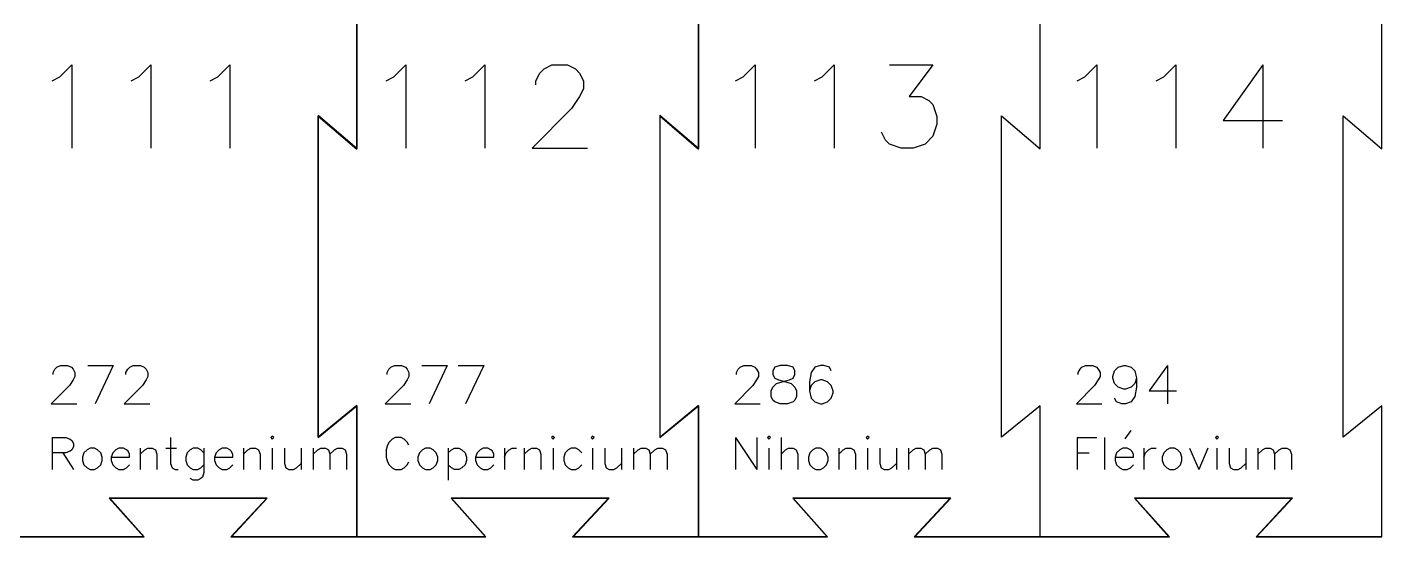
# Model space of a CAD drawing. Extents: x 0 to 297, y 0 to 210.
# Drawn here: x 164.7 to 223.7, y 50.5 to 72.6 of the extents above; entities that cross this region are included whole.
import ezdxf

# ---------------------------------------------------------------- set-up
doc = ezdxf.new("R2010")
doc.units = 0
doc.layers.get('0').update_dxf_attribs({"linetype": 'CONTINUOUS'})

msp = doc.modelspace()

# ---------------------------------------------------------------- linework, layer by layer
at = {"color": 1}
for p, q in [((179.076182, 72.779993), (179.076182, 70.078938)), ((179.085198, 70.078938), (179.085198, 72.779993)), ((193.947618, 72.779993), (193.947618, 70.078938)), ((193.956633, 70.078938), (193.956633, 72.779993)), ((179.076182, 70.078938), (179.076182, 67.358211)), ((179.085198, 67.337717), (179.085198, 70.078938)), ((193.947618, 70.078938), (193.947618, 67.358211)), ((193.956633, 67.337717), (193.956633, 70.078938)), ((208.82358, 67.347544), (208.82358, 70.078528)), ((223.69498, 67.347544), (223.69498, 70.078528)), ((179.076182, 67.358211), (177.397359, 68.79686)), ((177.397359, 68.79686), (177.397359, 54.793186)), ((177.406374, 54.81286), (177.406374, 68.776366)), ((177.406374, 68.776366), (179.085198, 67.337717)), ((193.947618, 67.358211), (192.268794, 68.79686)), ((192.268794, 68.79686), (192.268794, 54.793186)), ((192.277809, 54.81286), (192.277809, 68.776366)), ((192.277809, 68.776366), (193.956633, 67.337717)), ((207.144757, 54.80272), (207.144757, 68.786187)), ((207.144757, 68.786187), (208.82358, 67.347544)), ((222.016156, 54.80272), (222.016156, 68.786187)), ((222.016156, 68.786187), (223.69498, 67.347544)), ((177.397359, 54.793186), (179.076182, 56.164617)), ((179.085198, 56.18429), (177.406374, 54.81286)), ((179.076182, 56.164617), (179.076182, 53.330764)), ((179.085198, 53.330764), (179.085198, 56.18429)), ((192.268794, 54.793186), (193.947618, 56.164617)), ((193.956633, 56.18429), (192.277809, 54.81286)), ((193.947618, 56.164617), (193.947618, 53.330764)), ((193.956633, 53.330764), (193.956633, 56.18429)), ((208.82358, 56.173933), (207.144757, 54.80272)), ((208.82358, 53.330575), (208.82358, 56.173933)), ((223.69498, 56.173933), (222.016156, 54.80272)), ((223.69498, 53.330575), (223.69498, 56.173933)), ((179.076182, 53.330764), (179.076182, 50.472319)), ((179.085198, 50.472319), (179.085198, 53.330764)), ((193.947618, 53.330764), (193.947618, 50.472319)), ((193.956633, 50.472319), (193.956633, 53.330764)), ((168.311382, 52.156072), (169.809043, 50.477238)), ((175.186525, 52.156072), (168.311382, 52.156072)), ((169.829537, 50.468223), (168.331875, 52.147057)), ((168.331875, 52.147057), (175.165212, 52.147057)), ((175.165212, 52.147057), (173.602791, 50.468223)), ((173.623284, 50.477238), (175.186525, 52.156072)), ((183.182817, 52.156072), (184.680479, 50.477238)), ((190.057961, 52.156072), (183.182817, 52.156072)), ((184.700972, 50.468223), (183.203311, 52.147057)), ((183.203311, 52.147057), (190.036647, 52.147057)), ((190.036647, 52.147057), (188.474226, 50.468223)), ((188.49472, 50.477238), (190.057961, 52.156072)), ((198.054253, 52.156072), (199.551914, 50.477238)), ((204.929396, 52.156072), (198.054253, 52.156072)), ((199.572408, 50.468223), (198.074746, 52.147057)), ((198.074746, 52.147057), (204.908083, 52.147057)), ((204.908083, 52.147057), (203.345662, 50.468223)), ((203.366155, 50.477238), (204.929396, 52.156072)), ((212.925328, 52.155391), (214.423809, 50.476557)), ((219.800472, 52.155391), (212.925328, 52.155391)), ((214.444303, 50.467533), (212.946641, 52.146368)), ((212.946641, 52.146368), (219.779159, 52.146368)), ((219.779159, 52.146368), (218.216737, 50.467533)), ((218.23805, 50.476557), (219.800472, 52.155391)), ((166.216951, 50.477238), (164.209413, 50.477238)), ((164.209413, 50.468223), (166.216951, 50.468223)), ((169.809043, 50.477238), (166.216951, 50.477238)), ((166.216951, 50.468223), (169.829537, 50.468223)), ((173.602791, 50.468223), (175.408674, 50.468223)), ((175.408674, 50.477238), (173.623284, 50.477238)), ((177.224394, 50.477238), (175.408674, 50.477238)), ((175.408674, 50.468223), (177.224394, 50.468223)), ((179.081101, 50.477238), (177.224394, 50.477238)), ((177.224394, 50.468223), (179.081101, 50.468223)), ((179.076182, 50.472319), (179.085198, 50.472319)), ((181.088386, 50.477238), (179.080848, 50.477238)), ((179.080848, 50.477238), (179.080848, 50.468223)), ((179.080848, 50.468223), (181.088386, 50.468223)), ((179.081101, 50.468223), (179.081101, 50.477238)), ((184.680479, 50.477238), (181.088386, 50.477238)), ((181.088386, 50.468223), (184.700972, 50.468223)), ((188.474226, 50.468223), (190.28011, 50.468223)), ((190.28011, 50.477238), (188.49472, 50.477238)), ((192.09583, 50.477238), (190.28011, 50.477238)), ((190.28011, 50.468223), (192.09583, 50.468223)), ((193.952536, 50.477238), (192.09583, 50.477238)), ((192.09583, 50.468223), (193.952536, 50.468223)), ((193.947618, 50.472319), (193.956633, 50.472319)), ((195.959822, 50.477238), (193.952283, 50.477238)), ((193.952283, 50.477238), (193.952283, 50.468223)), ((193.952283, 50.468223), (195.959822, 50.468223)), ((193.952536, 50.468223), (193.952536, 50.477238)), ((199.551914, 50.477238), (195.959822, 50.477238)), ((195.959822, 50.468223), (199.572408, 50.468223)), ((203.345662, 50.468223), (205.151545, 50.468223)), ((205.151545, 50.477238), (203.366155, 50.477238)), ((206.967265, 50.477238), (205.151545, 50.477238)), ((205.151545, 50.468223), (206.967265, 50.468223)), ((208.823972, 50.477238), (206.967265, 50.477238)), ((206.967265, 50.468223), (208.823972, 50.468223)), ((210.831718, 50.476557), (208.823358, 50.476557)), ((208.823358, 50.476557), (208.823358, 50.467533)), ((208.823358, 50.467533), (210.831718, 50.467533)), ((208.823972, 50.468223), (208.823972, 50.477238)), ((214.423809, 50.476557), (210.831718, 50.476557)), ((210.831718, 50.467533), (214.444303, 50.467533)), ((218.216737, 50.467533), (220.022618, 50.467533)), ((220.022618, 50.476557), (218.23805, 50.476557)), ((221.838341, 50.476557), (220.022618, 50.476557)), ((220.022618, 50.467533), (221.838341, 50.467533)), ((223.695045, 50.476557), (221.838341, 50.476557)), ((221.838341, 50.467533), (223.695045, 50.467533)), ((223.695045, 50.467533), (223.695045, 50.476557))]:
    msp.add_line(p, q, dxfattribs=at)
at = {"color": 5}
for p, q in [((166.156571, 70.47915), (166.674908, 70.99749)), ((166.674908, 70.99749), (166.674908, 67.385479)), ((169.593962, 70.47915), (170.112299, 70.99749)), ((170.112299, 70.99749), (170.112299, 67.385479)), ((173.031353, 70.47915), (173.54969, 70.99749)), ((173.54969, 70.99749), (173.54969, 67.385479)), ((180.692242, 70.47915), (181.210578, 70.99749)), ((181.210578, 70.99749), (181.210578, 67.385479)), ((184.129633, 70.47915), (184.64797, 70.99749)), ((184.64797, 70.99749), (184.64797, 67.385479)), ((187.054144, 70.648293), (187.228741, 70.822892)), ((187.228741, 70.822892), (187.567024, 70.99749)), ((187.567024, 70.99749), (188.254502, 70.99749)), ((188.254502, 70.99749), (188.603698, 70.822892)), ((188.603698, 70.822892), (188.772839, 70.648293)), ((195.899442, 70.47915), (196.417778, 70.99749)), ((196.417778, 70.99749), (196.417778, 67.385479)), ((199.336833, 70.47915), (199.85517, 70.99749)), ((199.85517, 70.99749), (199.85517, 67.385479)), ((202.261344, 70.99749), (204.149181, 70.99749)), ((204.149181, 70.99749), (203.12342, 69.622525)), ((210.77073, 70.478809), (211.289067, 70.997149)), ((211.289067, 70.997149), (211.289067, 67.385137)), ((214.208122, 70.478809), (214.726458, 70.997149)), ((214.726458, 70.997149), (214.726458, 67.385137)), ((218.507589, 70.997149), (216.788893, 68.585503)), ((218.507589, 70.997149), (218.507589, 67.385137)), ((165.818288, 70.310008), (166.156571, 70.47915)), ((169.255679, 70.310008), (169.593962, 70.47915)), ((172.69307, 70.310008), (173.031353, 70.47915)), ((180.353959, 70.310008), (180.692242, 70.47915)), ((183.79135, 70.310008), (184.129633, 70.47915)), ((186.879546, 70.310008), (187.054144, 70.648293)), ((186.879546, 70.135409), (186.879546, 70.310008)), ((188.772839, 70.648293), (188.941981, 70.310008)), ((188.941981, 70.310008), (188.941981, 69.96081)), ((195.561159, 70.310008), (195.899442, 70.47915)), ((198.99855, 70.310008), (199.336833, 70.47915)), ((210.432447, 70.309666), (210.77073, 70.478809)), ((213.869839, 70.309666), (214.208122, 70.478809)), ((188.772839, 69.622525), (188.4291, 69.104185)), ((188.941981, 69.96081), (188.772839, 69.622525)), ((203.12342, 69.622525), (203.6363, 69.622525)), ((203.6363, 69.622525), (203.980039, 69.447926)), ((188.4291, 69.104185), (186.710404, 67.385479)), ((203.980039, 69.447926), (204.149181, 69.273328)), ((204.149181, 69.273328), (204.323778, 68.760444)), ((204.323778, 68.416703), (204.149181, 67.901091)), ((204.323778, 68.760444), (204.323778, 68.416703)), ((216.788893, 68.585503), (219.369665, 68.585503)), ((202.086746, 67.72922), (201.917605, 68.072961)), ((204.149181, 67.901091), (203.810898, 67.557349)), ((186.710404, 67.385479), (189.116578, 67.385479)), ((202.261344, 67.557349), (202.086746, 67.72922)), ((202.774224, 67.385479), (202.261344, 67.557349)), ((203.292561, 67.385479), (202.774224, 67.385479)), ((203.810898, 67.557349), (203.292561, 67.385479)), ((165.942916, 57.768529), (166.023499, 57.849113)), ((166.023499, 57.849113), (166.17963, 57.929697)), ((166.17963, 57.929697), (166.496928, 57.929697)), ((166.496928, 57.929697), (166.658095, 57.849113)), ((166.658095, 57.849113), (166.73616, 57.768529)), ((167.370755, 57.929697), (168.481297, 57.929697)), ((168.481297, 57.929697), (167.688053, 56.262615)), ((169.115892, 57.768529), (169.196476, 57.849113)), ((169.196476, 57.849113), (169.352606, 57.929697)), ((169.352606, 57.929697), (169.669904, 57.929697)), ((169.669904, 57.929697), (169.831071, 57.849113)), ((169.831071, 57.849113), (169.909137, 57.768529)), ((180.478586, 57.768529), (180.55917, 57.849113)), ((180.55917, 57.849113), (180.715301, 57.929697)), ((180.715301, 57.929697), (181.032598, 57.929697)), ((181.032598, 57.929697), (181.193765, 57.849113)), ((181.193765, 57.849113), (181.271831, 57.768529)), ((181.906426, 57.929697), (183.016968, 57.929697)), ((183.016968, 57.929697), (182.223724, 56.262615)), ((183.492914, 57.929697), (184.603456, 57.929697)), ((184.603456, 57.929697), (183.810212, 56.262615)), ((195.685787, 57.768529), (195.76637, 57.849113)), ((195.76637, 57.849113), (195.922501, 57.929697)), ((195.922501, 57.929697), (196.239798, 57.929697)), ((196.239798, 57.929697), (196.400965, 57.849113)), ((196.400965, 57.849113), (196.479031, 57.768529)), ((197.272275, 57.849113), (197.191691, 57.690463)), ((197.508989, 57.929697), (197.272275, 57.849113)), ((197.826287, 57.929697), (197.508989, 57.929697)), ((198.065519, 57.849113), (197.826287, 57.929697)), ((198.143584, 57.690463), (198.065519, 57.849113)), ((199.017412, 57.849113), (198.858763, 57.612397)), ((199.256644, 57.929697), (199.017412, 57.849113)), ((199.412775, 57.929697), (199.256644, 57.929697)), ((199.652007, 57.849113), (199.412775, 57.929697)), ((199.730073, 57.690463), (199.652007, 57.849113)), ((210.5571, 57.768271), (210.637684, 57.848855)), ((210.637684, 57.848855), (210.793814, 57.929439)), ((210.793814, 57.929439), (211.111112, 57.929439)), ((211.111112, 57.929439), (211.272279, 57.848855)), ((211.272279, 57.848855), (211.350344, 57.768271)), ((212.063005, 57.690205), (212.224172, 57.848855)), ((212.224172, 57.848855), (212.460886, 57.929439)), ((212.460886, 57.929439), (212.54147, 57.929439)), ((212.54147, 57.929439), (212.778184, 57.848855)), ((212.778184, 57.848855), (212.936833, 57.690205)), ((214.364672, 57.929439), (213.571428, 56.816372)), ((214.364672, 57.929439), (214.364672, 56.262357)), ((165.862332, 57.612397), (165.942916, 57.768529)), ((165.862332, 57.531813), (165.862332, 57.612397)), ((166.73616, 57.295098), (166.577511, 57.055864)), ((166.73616, 57.768529), (166.814225, 57.612397)), ((166.814225, 57.451229), (166.73616, 57.295098)), ((166.814225, 57.612397), (166.814225, 57.451229)), ((169.035309, 57.612397), (169.115892, 57.768529)), ((169.035309, 57.531813), (169.035309, 57.612397)), ((169.909137, 57.295098), (169.750488, 57.055864)), ((169.909137, 57.768529), (169.987202, 57.612397)), ((169.987202, 57.451229), (169.909137, 57.295098)), ((169.987202, 57.612397), (169.987202, 57.451229)), ((180.398003, 57.612397), (180.478586, 57.768529)), ((180.398003, 57.531813), (180.398003, 57.612397)), ((181.271831, 57.295098), (181.113182, 57.055864)), ((181.271831, 57.768529), (181.349896, 57.612397)), ((181.349896, 57.451229), (181.271831, 57.295098)), ((181.349896, 57.612397), (181.349896, 57.451229)), ((195.605203, 57.612397), (195.685787, 57.768529)), ((195.605203, 57.531813), (195.605203, 57.612397)), ((196.479031, 57.295098), (196.320382, 57.055864)), ((196.479031, 57.768529), (196.557096, 57.612397)), ((196.557096, 57.451229), (196.479031, 57.295098)), ((196.557096, 57.612397), (196.557096, 57.451229)), ((197.191691, 57.690463), (197.191691, 57.531813)), ((197.191691, 57.531813), (197.272275, 57.373163)), ((197.272275, 57.373163), (197.430924, 57.295098)), ((197.352858, 57.13393), (197.589573, 57.214514)), ((197.430924, 57.295098), (197.748221, 57.214514)), ((197.589573, 57.214514), (197.90687, 57.295098)), ((197.748221, 57.214514), (197.987454, 57.13393)), ((197.90687, 57.295098), (198.065519, 57.373163)), ((198.065519, 57.373163), (198.143584, 57.531813)), ((198.143584, 57.531813), (198.143584, 57.690463)), ((198.858763, 57.612397), (198.77818, 57.214514)), ((198.77818, 57.214514), (198.77818, 56.81663)), ((199.017412, 57.214514), (198.858763, 57.055864)), ((199.256644, 57.295098), (199.017412, 57.214514)), ((199.33471, 57.295098), (199.256644, 57.295098)), ((199.573942, 57.214514), (199.33471, 57.295098)), ((199.730073, 57.055864), (199.573942, 57.214514)), ((210.476517, 57.61214), (210.5571, 57.768271)), ((210.476517, 57.531556), (210.476517, 57.61214)), ((211.350344, 57.29484), (211.191695, 57.055606)), ((211.350344, 57.768271), (211.42841, 57.61214)), ((211.42841, 57.450971), (211.350344, 57.29484)), ((211.42841, 57.61214), (211.42841, 57.450971)), ((211.98494, 57.450971), (212.063005, 57.690205)), ((211.98494, 57.372906), (211.98494, 57.450971)), ((212.063005, 57.133672), (211.98494, 57.372906)), ((212.936833, 57.690205), (213.014898, 57.372906)), ((213.014898, 57.372906), (212.936833, 57.133672)), ((213.014898, 57.372906), (213.014898, 56.97754)), ((166.577511, 57.055864), (165.784267, 56.262615)), ((169.750488, 57.055864), (168.957244, 56.262615)), ((181.113182, 57.055864), (180.319938, 56.262615)), ((196.320382, 57.055864), (195.527138, 56.262615)), ((197.113626, 56.81663), (197.191691, 56.977798)), ((197.113626, 56.579914), (197.113626, 56.81663)), ((197.191691, 56.977798), (197.352858, 57.13393)), ((197.987454, 57.13393), (198.143584, 56.977798)), ((198.143584, 56.977798), (198.224168, 56.81663)), ((198.224168, 56.81663), (198.224168, 56.579914)), ((198.858763, 57.055864), (198.77818, 56.81663)), ((198.77818, 56.81663), (198.858763, 56.500589)), ((199.810656, 56.81663), (199.730073, 57.055864)), ((199.730073, 56.500589), (199.810656, 56.738564)), ((199.810656, 56.738564), (199.810656, 56.81663)), ((211.191695, 57.055606), (210.398451, 56.262357)), ((212.224172, 56.97754), (212.063005, 57.133672)), ((212.460886, 56.896956), (212.224172, 56.97754)), ((212.54147, 56.896956), (212.460886, 56.896956)), ((212.778184, 56.97754), (212.54147, 56.896956)), ((212.936833, 57.133672), (212.778184, 56.97754)), ((213.014898, 56.97754), (212.936833, 56.579657)), ((213.571428, 56.816372), (214.762553, 56.816372)), ((165.784267, 56.262615), (166.894809, 56.262615)), ((168.957244, 56.262615), (170.067785, 56.262615)), ((180.319938, 56.262615), (181.430479, 56.262615)), ((195.527138, 56.262615), (196.63768, 56.262615)), ((197.191691, 56.421264), (197.113626, 56.579914)), ((197.272275, 56.34194), (197.191691, 56.421264)), ((197.508989, 56.262615), (197.272275, 56.34194)), ((197.826287, 56.262615), (197.508989, 56.262615)), ((198.065519, 56.34194), (197.826287, 56.262615)), ((198.143584, 56.421264), (198.065519, 56.34194)), ((198.224168, 56.579914), (198.143584, 56.421264)), ((198.858763, 56.500589), (199.017412, 56.34194)), ((199.017412, 56.34194), (199.256644, 56.262615)), ((199.256644, 56.262615), (199.33471, 56.262615)), ((199.33471, 56.262615), (199.573942, 56.34194)), ((199.573942, 56.34194), (199.730073, 56.500589)), ((210.398451, 56.262357), (211.508993, 56.262357)), ((212.143588, 56.341682), (212.063005, 56.500332)), ((212.380303, 56.262357), (212.143588, 56.341682)), ((212.54147, 56.262357), (212.380303, 56.262357)), ((212.778184, 56.341682), (212.54147, 56.262357)), ((212.936833, 56.579657), (212.778184, 56.341682)), ((175.400138, 54.855794), (175.335084, 54.790739)), ((175.467291, 54.790739), (175.400138, 54.855794)), ((187.623229, 54.855794), (187.558175, 54.790739)), ((187.690382, 54.790739), (187.623229, 54.855794)), ((189.341925, 54.855794), (189.276871, 54.790739)), ((189.409078, 54.790739), (189.341925, 54.855794)), ((197.015404, 54.855794), (196.95035, 54.790739)), ((197.082557, 54.790739), (197.015404, 54.855794)), ((201.308996, 54.855794), (201.243941, 54.790739)), ((201.376149, 54.790739), (201.308996, 54.855794)), ((212.774406, 55.092671), (212.509992, 54.735919)), ((216.513986, 54.855536), (216.448931, 54.790481)), ((216.581139, 54.790481), (216.513986, 54.855536)), ((165.818253, 54.790739), (165.818253, 53.401504)), ((165.818253, 54.790739), (166.414235, 54.790739)), ((166.414235, 54.790739), (166.611497, 54.723585)), ((166.611497, 54.723585), (166.67865, 54.656432)), ((166.67865, 54.261906), (166.611497, 54.194753)), ((166.67865, 54.656432), (166.745803, 54.526322)), ((166.745803, 54.392016), (166.67865, 54.261906)), ((166.745803, 54.526322), (166.745803, 54.392016)), ((167.341785, 54.261906), (167.207479, 54.127599)), ((167.471894, 54.326961), (167.341785, 54.261906)), ((167.671254, 54.326961), (167.471894, 54.326961)), ((167.803462, 54.261906), (167.671254, 54.326961)), ((167.935669, 54.127599), (167.803462, 54.261906)), ((168.596706, 54.261906), (168.4624, 54.127599)), ((168.726815, 54.326961), (168.596706, 54.261906)), ((168.926175, 54.326961), (168.726815, 54.326961)), ((169.058382, 54.261906), (168.926175, 54.326961)), ((169.125535, 54.194753), (169.058382, 54.261906)), ((169.652266, 54.326961), (169.652266, 53.401504)), ((169.652266, 54.062544), (169.851626, 54.261906)), ((169.851626, 54.261906), (169.983834, 54.326961)), ((169.983834, 54.326961), (170.181095, 54.326961)), ((170.181095, 54.326961), (170.315401, 54.261906)), ((170.315401, 54.261906), (170.380456, 54.062544)), ((170.777078, 54.326961), (171.238754, 54.326961)), ((170.97434, 54.790739), (170.97434, 53.66592)), ((171.834737, 54.261906), (171.700431, 54.127599)), ((171.964845, 54.326961), (171.834737, 54.261906)), ((172.164206, 54.326961), (171.964845, 54.326961)), ((172.296413, 54.261906), (172.164206, 54.326961)), ((172.428621, 54.127599), (172.296413, 54.261906)), ((172.428621, 54.326961), (172.428621, 53.269295)), ((173.089657, 54.261906), (172.955351, 54.127599)), ((173.219766, 54.326961), (173.089657, 54.261906)), ((173.419126, 54.326961), (173.219766, 54.326961)), ((173.551334, 54.261906), (173.419126, 54.326961)), ((173.618487, 54.194753), (173.551334, 54.261906)), ((174.145218, 54.326961), (174.145218, 53.401504)), ((174.145218, 54.062544), (174.344578, 54.261906)), ((174.344578, 54.261906), (174.476785, 54.326961)), ((174.476785, 54.326961), (174.674047, 54.326961)), ((174.674047, 54.326961), (174.808353, 54.261906)), ((174.808353, 54.261906), (174.873407, 54.062544)), ((175.335084, 54.790739), (175.400138, 54.723585)), ((175.400138, 54.723585), (175.467291, 54.790739)), ((175.400138, 54.326961), (175.400138, 53.401504)), ((175.928968, 54.326961), (175.928968, 53.66592)), ((176.657157, 54.326961), (176.657157, 53.401504)), ((177.183888, 54.326961), (177.183888, 53.401504)), ((177.183888, 54.062544), (177.383249, 54.261906)), ((177.383249, 54.261906), (177.515456, 54.326961)), ((177.515456, 54.326961), (177.712718, 54.326961)), ((177.712718, 54.326961), (177.847024, 54.261906)), ((177.847024, 54.261906), (177.912078, 54.062544)), ((177.912078, 54.062544), (178.111438, 54.261906)), ((178.111438, 54.261906), (178.241547, 54.326961)), ((178.241547, 54.326961), (178.440907, 54.326961)), ((178.440907, 54.326961), (178.573115, 54.261906)), ((178.573115, 54.261906), (178.640268, 54.062544)), ((180.418978, 54.459169), (180.353923, 54.261906)), ((180.353923, 54.261906), (180.353923, 53.930336)), ((180.486131, 54.591377), (180.418978, 54.459169)), ((180.618338, 54.723585), (180.486131, 54.591377)), ((180.750545, 54.790739), (180.618338, 54.723585)), ((181.01496, 54.790739), (180.750545, 54.790739)), ((181.147167, 54.723585), (181.01496, 54.790739)), ((181.279375, 54.591377), (181.147167, 54.723585)), ((181.346528, 54.459169), (181.279375, 54.591377)), ((181.94251, 54.261906), (181.808204, 54.127599)), ((182.072619, 54.326961), (181.94251, 54.261906)), ((182.271979, 54.326961), (182.072619, 54.326961)), ((182.404187, 54.261906), (182.271979, 54.326961)), ((182.536394, 54.127599), (182.404187, 54.261906)), ((183.063125, 54.326961), (183.063125, 52.939824)), ((183.063125, 54.127599), (183.197431, 54.261906)), ((183.197431, 54.261906), (183.32754, 54.326961)), ((183.32754, 54.326961), (183.5269, 54.326961)), ((183.5269, 54.326961), (183.659107, 54.261906)), ((183.659107, 54.261906), (183.791315, 54.127599)), ((184.452351, 54.261906), (184.318045, 54.127599)), ((184.58246, 54.326961), (184.452351, 54.261906)), ((184.781821, 54.326961), (184.58246, 54.326961)), ((184.914028, 54.261906), (184.781821, 54.326961)), ((184.981181, 54.194753), (184.914028, 54.261906)), ((185.507912, 54.326961), (185.507912, 53.401504)), ((185.575065, 54.127599), (185.707272, 54.261906)), ((185.707272, 54.261906), (185.839479, 54.326961)), ((185.839479, 54.326961), (186.036741, 54.326961)), ((186.368309, 54.326961), (186.368309, 53.401504)), ((186.368309, 54.062544), (186.567669, 54.261906)), ((186.567669, 54.261906), (186.699876, 54.326961)), ((186.699876, 54.326961), (186.897138, 54.326961)), ((186.897138, 54.326961), (187.031444, 54.261906)), ((187.031444, 54.261906), (187.096499, 54.062544)), ((187.558175, 54.790739), (187.623229, 54.723585)), ((187.623229, 54.723585), (187.690382, 54.790739)), ((187.623229, 54.326961), (187.623229, 53.401504)), ((188.286365, 54.261906), (188.152059, 54.127599)), ((188.416474, 54.326961), (188.286365, 54.261906)), ((188.615834, 54.326961), (188.416474, 54.326961)), ((188.748041, 54.261906), (188.615834, 54.326961)), ((188.880249, 54.127599), (188.748041, 54.261906)), ((189.276871, 54.790739), (189.341925, 54.723585)), ((189.341925, 54.723585), (189.409078, 54.790739)), ((189.341925, 54.326961), (189.341925, 53.401504)), ((189.870754, 54.326961), (189.870754, 53.66592)), ((190.598944, 54.326961), (190.598944, 53.401504)), ((191.125675, 54.326961), (191.125675, 53.401504)), ((191.125675, 54.062544), (191.325035, 54.261906)), ((191.325035, 54.261906), (191.457243, 54.326961)), ((191.457243, 54.326961), (191.654505, 54.326961)), ((191.654505, 54.326961), (191.78881, 54.261906)), ((191.78881, 54.261906), (191.853865, 54.062544)), ((191.853865, 54.062544), (192.053225, 54.261906)), ((192.053225, 54.261906), (192.183334, 54.326961)), ((192.183334, 54.326961), (192.382694, 54.326961)), ((192.382694, 54.326961), (192.514902, 54.261906)), ((192.514902, 54.261906), (192.582055, 54.062544)), ((195.561123, 54.790739), (195.561123, 53.401504)), ((195.561123, 54.790739), (196.488674, 53.401504)), ((196.488674, 54.790739), (196.488674, 53.401504)), ((196.95035, 54.790739), (197.015404, 54.723585)), ((197.015404, 54.723585), (197.082557, 54.790739)), ((197.015404, 54.326961), (197.015404, 53.401504)), ((197.544234, 54.790739), (197.544234, 53.401504)), ((197.544234, 54.062544), (197.743594, 54.261906)), ((197.743594, 54.261906), (197.875801, 54.326961)), ((197.875801, 54.326961), (198.073063, 54.326961)), ((198.073063, 54.326961), (198.207369, 54.261906)), ((198.207369, 54.261906), (198.272424, 54.062544)), ((198.93346, 54.261906), (198.799154, 54.127599)), ((199.063569, 54.326961), (198.93346, 54.261906)), ((199.262929, 54.326961), (199.063569, 54.326961)), ((199.395137, 54.261906), (199.262929, 54.326961)), ((199.527344, 54.127599), (199.395137, 54.261906)), ((200.054075, 54.326961), (200.054075, 53.401504)), ((200.054075, 54.062544), (200.253435, 54.261906)), ((200.253435, 54.261906), (200.385643, 54.326961)), ((200.385643, 54.326961), (200.582905, 54.326961)), ((200.582905, 54.326961), (200.71721, 54.261906)), ((200.71721, 54.261906), (200.782265, 54.062544)), ((201.243941, 54.790739), (201.308996, 54.723585)), ((201.308996, 54.723585), (201.376149, 54.790739)), ((201.308996, 54.326961), (201.308996, 53.401504)), ((201.837825, 54.326961), (201.837825, 53.66592)), ((202.566015, 54.326961), (202.566015, 53.401504)), ((203.092746, 54.326961), (203.092746, 53.401504)), ((203.092746, 54.062544), (203.292106, 54.261906)), ((203.292106, 54.261906), (203.424313, 54.326961)), ((203.424313, 54.326961), (203.621575, 54.326961)), ((203.621575, 54.326961), (203.755881, 54.261906)), ((203.755881, 54.261906), (203.820936, 54.062544)), ((203.820936, 54.062544), (204.020296, 54.261906)), ((204.020296, 54.261906), (204.150405, 54.326961)), ((204.150405, 54.326961), (204.349765, 54.326961)), ((204.349765, 54.326961), (204.481972, 54.261906)), ((204.481972, 54.261906), (204.549125, 54.062544)), ((210.432447, 54.790481), (210.432447, 53.401246)), ((210.432447, 54.790481), (211.292845, 54.790481)), ((211.622314, 54.790481), (211.622314, 53.401246)), ((212.285449, 54.261648), (212.151143, 54.127341)), ((212.415558, 54.326703), (212.285449, 54.261648)), ((212.614918, 54.326703), (212.415558, 54.326703)), ((212.747125, 54.261648), (212.614918, 54.326703)), ((212.814278, 54.194495), (212.747125, 54.261648)), ((213.341009, 54.326703), (213.341009, 53.401246)), ((213.408162, 54.127341), (213.54037, 54.261648)), ((213.54037, 54.261648), (213.672577, 54.326703)), ((213.672577, 54.326703), (213.869839, 54.326703)), ((214.335712, 54.261648), (214.201406, 54.127341)), ((214.465821, 54.326703), (214.335712, 54.261648)), ((214.665181, 54.326703), (214.465821, 54.326703)), ((214.797389, 54.261648), (214.665181, 54.326703)), ((214.929596, 54.127341), (214.797389, 54.261648)), ((215.326218, 54.326703), (215.720742, 53.401246)), ((216.119462, 54.326703), (215.720742, 53.401246)), ((216.448931, 54.790481), (216.513986, 54.723328)), ((216.513986, 54.723328), (216.581139, 54.790481)), ((216.513986, 54.326703), (216.513986, 53.401246)), ((217.042815, 54.326703), (217.042815, 53.665662)), ((217.771005, 54.326703), (217.771005, 53.401246)), ((218.297736, 54.326703), (218.297736, 53.401246)), ((218.297736, 54.062287), (218.497096, 54.261648)), ((218.497096, 54.261648), (218.629304, 54.326703)), ((218.629304, 54.326703), (218.826565, 54.326703)), ((218.826565, 54.326703), (218.960871, 54.261648)), ((218.960871, 54.261648), (219.025926, 54.062287)), ((219.025926, 54.062287), (219.225286, 54.261648)), ((219.225286, 54.261648), (219.355395, 54.326703)), ((219.355395, 54.326703), (219.554755, 54.326703)), ((219.554755, 54.326703), (219.686962, 54.261648)), ((219.686962, 54.261648), (219.754115, 54.062287)), ((166.414235, 54.127599), (165.818253, 54.127599)), ((166.282028, 54.127599), (166.745803, 53.401504)), ((166.611497, 54.194753), (166.414235, 54.127599)), ((167.207479, 54.127599), (167.142425, 53.930336)), ((167.142425, 53.930336), (167.142425, 53.798128)), ((167.142425, 53.798128), (167.207479, 53.599816)), ((168.000723, 53.930336), (167.935669, 54.127599)), ((167.935669, 53.599816), (168.000723, 53.798128)), ((168.000723, 53.798128), (168.000723, 53.930336)), ((168.4624, 54.127599), (168.397345, 53.930336)), ((168.397345, 53.930336), (169.19059, 53.930336)), ((168.397345, 53.930336), (168.397345, 53.798128)), ((168.397345, 53.798128), (168.4624, 53.599816)), ((169.19059, 54.062544), (169.125535, 54.194753)), ((169.19059, 53.930336), (169.19059, 54.062544)), ((170.380456, 54.062544), (170.380456, 53.401504)), ((170.97434, 53.66592), (171.041493, 53.467608)), ((171.700431, 54.127599), (171.635376, 53.930336)), ((171.635376, 53.930336), (171.635376, 53.798128)), ((171.635376, 53.798128), (171.700431, 53.599816)), ((172.955351, 54.127599), (172.890297, 53.930336)), ((172.890297, 53.930336), (173.683541, 53.930336)), ((172.890297, 53.930336), (172.890297, 53.798128)), ((172.890297, 53.798128), (172.955351, 53.599816)), ((173.683541, 54.062544), (173.618487, 54.194753)), ((173.683541, 53.930336), (173.683541, 54.062544)), ((174.873407, 54.062544), (174.873407, 53.401504)), ((175.928968, 53.66592), (175.996121, 53.467608)), ((176.457797, 53.467608), (176.657157, 53.66592)), ((177.912078, 54.062544), (177.912078, 53.401504)), ((178.640268, 54.062544), (178.640268, 53.401504)), ((180.353923, 53.930336), (180.418978, 53.733073)), ((180.418978, 53.733073), (180.486131, 53.599816)), ((181.279375, 53.599816), (181.346528, 53.733073)), ((181.808204, 54.127599), (181.74315, 53.930336)), ((181.74315, 53.930336), (181.74315, 53.798128)), ((181.74315, 53.798128), (181.808204, 53.599816)), ((182.601448, 53.930336), (182.536394, 54.127599)), ((182.536394, 53.599816), (182.601448, 53.798128)), ((182.601448, 53.798128), (182.601448, 53.930336)), ((183.791315, 54.127599), (183.856369, 53.930336)), ((183.856369, 53.798128), (183.791315, 53.599816)), ((183.856369, 53.930336), (183.856369, 53.798128)), ((184.318045, 54.127599), (184.252991, 53.930336)), ((184.252991, 53.930336), (185.046235, 53.930336)), ((184.252991, 53.930336), (184.252991, 53.798128)), ((184.252991, 53.798128), (184.318045, 53.599816)), ((185.046235, 54.062544), (184.981181, 54.194753)), ((185.046235, 53.930336), (185.046235, 54.062544)), ((185.507912, 53.930336), (185.575065, 54.127599)), ((187.096499, 54.062544), (187.096499, 53.401504)), ((188.152059, 54.127599), (188.087004, 53.930336)), ((188.087004, 53.930336), (188.087004, 53.798128)), ((188.087004, 53.798128), (188.152059, 53.599816)), ((189.870754, 53.66592), (189.937907, 53.467608)), ((190.399584, 53.467608), (190.598944, 53.66592)), ((191.853865, 54.062544), (191.853865, 53.401504)), ((192.582055, 54.062544), (192.582055, 53.401504)), ((198.272424, 54.062544), (198.272424, 53.401504)), ((198.799154, 54.127599), (198.7341, 53.930336)), ((198.7341, 53.930336), (198.7341, 53.798128)), ((198.7341, 53.798128), (198.799154, 53.599816)), ((199.592399, 53.930336), (199.527344, 54.127599)), ((199.527344, 53.599816), (199.592399, 53.798128)), ((199.592399, 53.798128), (199.592399, 53.930336)), ((200.782265, 54.062544), (200.782265, 53.401504)), ((201.837825, 53.66592), (201.904978, 53.467608)), ((202.366655, 53.467608), (202.566015, 53.66592)), ((203.820936, 54.062544), (203.820936, 53.401504)), ((204.549125, 54.062544), (204.549125, 53.401504)), ((210.432447, 54.127341), (210.961277, 54.127341)), ((212.151143, 54.127341), (212.086089, 53.930078)), ((212.086089, 53.930078), (212.879333, 53.930078)), ((212.086089, 53.930078), (212.086089, 53.79787)), ((212.086089, 53.79787), (212.151143, 53.599558)), ((212.879333, 54.062287), (212.814278, 54.194495)), ((212.879333, 53.930078), (212.879333, 54.062287)), ((213.341009, 53.930078), (213.408162, 54.127341)), ((214.201406, 54.127341), (214.136352, 53.930078)), ((214.136352, 53.930078), (214.136352, 53.79787)), ((214.136352, 53.79787), (214.201406, 53.599558)), ((214.994651, 53.930078), (214.929596, 54.127341)), ((214.929596, 53.599558), (214.994651, 53.79787)), ((214.994651, 53.79787), (214.994651, 53.930078)), ((217.042815, 53.665662), (217.109968, 53.46735)), ((217.571645, 53.46735), (217.771005, 53.665662)), ((219.025926, 54.062287), (219.025926, 53.401246)), ((219.754115, 54.062287), (219.754115, 53.401246)), ((167.207479, 53.599816), (167.341785, 53.467608)), ((167.341785, 53.467608), (167.471894, 53.401504)), ((167.471894, 53.401504), (167.671254, 53.401504)), ((167.671254, 53.401504), (167.803462, 53.467608)), ((167.803462, 53.467608), (167.935669, 53.599816)), ((168.4624, 53.599816), (168.596706, 53.467608)), ((168.596706, 53.467608), (168.726815, 53.401504)), ((168.726815, 53.401504), (168.926175, 53.401504)), ((168.926175, 53.401504), (169.058382, 53.467608)), ((169.058382, 53.467608), (169.19059, 53.599816)), ((171.041493, 53.467608), (171.171601, 53.401504)), ((171.171601, 53.401504), (171.305907, 53.401504)), ((171.700431, 53.599816), (171.834737, 53.467608)), ((171.834737, 53.467608), (171.964845, 53.401504)), ((171.964845, 53.401504), (172.164206, 53.401504)), ((172.164206, 53.401504), (172.296413, 53.467608)), ((172.296413, 53.467608), (172.428621, 53.599816)), ((172.363566, 53.069934), (172.296413, 53.004879)), ((172.428621, 53.269295), (172.363566, 53.069934)), ((172.955351, 53.599816), (173.089657, 53.467608)), ((173.089657, 53.467608), (173.219766, 53.401504)), ((173.219766, 53.401504), (173.419126, 53.401504)), ((173.419126, 53.401504), (173.551334, 53.467608)), ((173.551334, 53.467608), (173.683541, 53.599816)), ((175.996121, 53.467608), (176.128328, 53.401504)), ((176.128328, 53.401504), (176.327688, 53.401504)), ((176.327688, 53.401504), (176.457797, 53.467608)), ((180.486131, 53.599816), (180.618338, 53.467608)), ((180.618338, 53.467608), (180.750545, 53.401504)), ((180.750545, 53.401504), (181.01496, 53.401504)), ((181.01496, 53.401504), (181.147167, 53.467608)), ((181.147167, 53.467608), (181.279375, 53.599816)), ((181.808204, 53.599816), (181.94251, 53.467608)), ((181.94251, 53.467608), (182.072619, 53.401504)), ((182.072619, 53.401504), (182.271979, 53.401504)), ((182.271979, 53.401504), (182.404187, 53.467608)), ((182.404187, 53.467608), (182.536394, 53.599816)), ((183.197431, 53.467608), (183.063125, 53.599816)), ((183.32754, 53.401504), (183.197431, 53.467608)), ((183.5269, 53.401504), (183.32754, 53.401504)), ((183.659107, 53.467608), (183.5269, 53.401504)), ((183.791315, 53.599816), (183.659107, 53.467608)), ((184.318045, 53.599816), (184.452351, 53.467608)), ((184.452351, 53.467608), (184.58246, 53.401504)), ((184.58246, 53.401504), (184.781821, 53.401504)), ((184.781821, 53.401504), (184.914028, 53.467608)), ((184.914028, 53.467608), (185.046235, 53.599816)), ((188.152059, 53.599816), (188.286365, 53.467608)), ((188.286365, 53.467608), (188.416474, 53.401504)), ((188.416474, 53.401504), (188.615834, 53.401504)), ((188.615834, 53.401504), (188.748041, 53.467608)), ((188.748041, 53.467608), (188.880249, 53.599816)), ((189.937907, 53.467608), (190.070115, 53.401504)), ((190.070115, 53.401504), (190.269475, 53.401504)), ((190.269475, 53.401504), (190.399584, 53.467608)), ((198.799154, 53.599816), (198.93346, 53.467608)), ((198.93346, 53.467608), (199.063569, 53.401504)), ((199.063569, 53.401504), (199.262929, 53.401504)), ((199.262929, 53.401504), (199.395137, 53.467608)), ((199.395137, 53.467608), (199.527344, 53.599816)), ((201.904978, 53.467608), (202.037185, 53.401504)), ((202.037185, 53.401504), (202.236546, 53.401504)), ((202.236546, 53.401504), (202.366655, 53.467608)), ((212.151143, 53.599558), (212.285449, 53.46735)), ((212.285449, 53.46735), (212.415558, 53.401246)), ((212.415558, 53.401246), (212.614918, 53.401246)), ((212.614918, 53.401246), (212.747125, 53.46735)), ((212.747125, 53.46735), (212.879333, 53.599558)), ((214.201406, 53.599558), (214.335712, 53.46735)), ((214.335712, 53.46735), (214.465821, 53.401246)), ((214.465821, 53.401246), (214.665181, 53.401246)), ((214.665181, 53.401246), (214.797389, 53.46735)), ((214.797389, 53.46735), (214.929596, 53.599558)), ((217.109968, 53.46735), (217.242176, 53.401246)), ((217.242176, 53.401246), (217.441536, 53.401246)), ((217.441536, 53.401246), (217.571645, 53.46735)), ((171.964845, 52.939824), (171.834737, 53.004879)), ((172.164206, 52.939824), (171.964845, 52.939824)), ((172.296413, 53.004879), (172.164206, 52.939824))]:
    msp.add_line(p, q, dxfattribs=at)
at = {"color": 1}
for points in [[(208.82358, 70.078528), (208.82358, 70.984003), (208.82358, 71.884484), (208.82358, 72.779558)], [(223.69498, 70.078528), (223.69498, 70.984003), (223.69498, 71.884484), (223.69498, 72.779558)], [(208.82358, 50.472213), (208.82358, 51.427222), (208.82358, 52.380149), (208.82358, 53.330575)], [(223.69498, 50.472213), (223.69498, 51.427222), (223.69498, 52.380149), (223.69498, 53.330575)]]:
    msp.add_open_spline(points, degree=3, dxfattribs=at)

doc.saveas('drawing.dxf')
